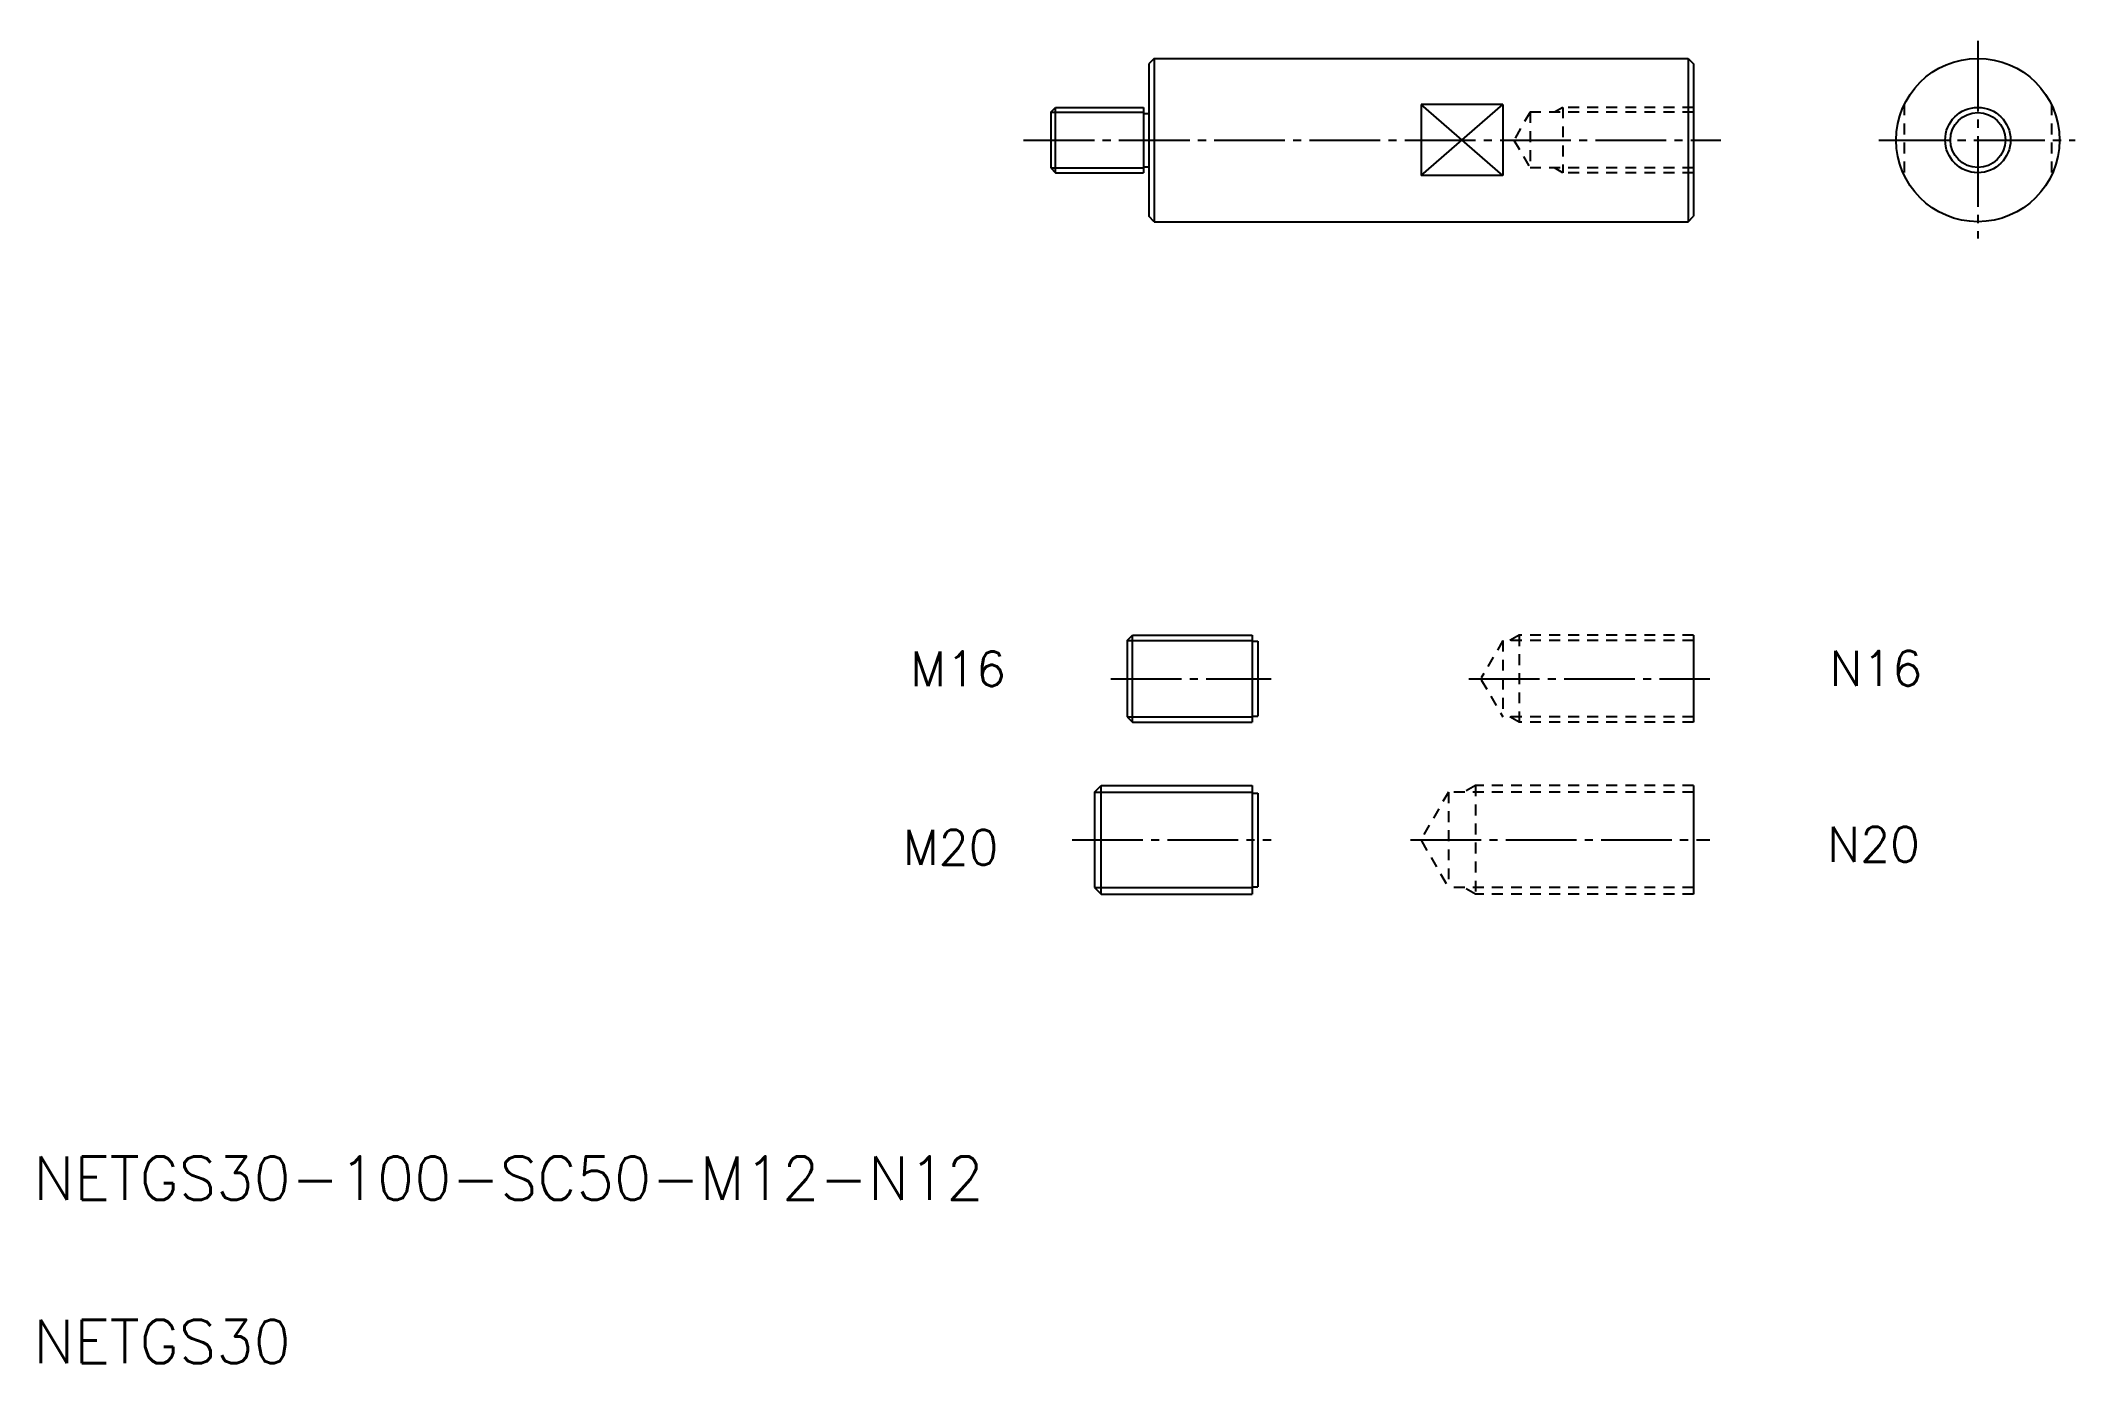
# Model space of a CAD drawing. Extents: x 21 to 395, y 20 to 263.
import ezdxf

# ---------------------------------------------------------------- set-up
doc = ezdxf.new("R2010")
doc.units = 0
doc.linetypes.add('CENTER', pattern=[17.5, 13, -1.5, 1.5, -1.5])
doc.linetypes.add('DASHED', pattern=[3.5, 2, -1.5])
doc.layers.get('0').update_dxf_attribs({"linetype": 'CONTINUOUS'})
doc.layers.add('CENTER', color=1, linetype='CENTER')
doc.styles.get("Standard").update_dxf_attribs({"font": 'txt', "height": 6.4, "bigfont": 'BIGFONT'})

msp = doc.modelspace()

# ---------------------------------------------------------------- linework, layer by layer
at = {"color": 7, "linetype": 'CONTINUOUS'}
for p, q in [((225.84, 259.62), (224.84, 258.62)), ((224.84, 258.62), (224.84, 230.62)), ((225.84, 259.62), (323.84, 259.62)), ((225.84, 259.62), (225.84, 229.62)), ((323.84, 259.62), (323.84, 229.62)), ((323.84, 259.62), (324.84, 258.62)), ((324.84, 258.62), (324.84, 230.62)), ((206.84, 249.75), (207.71, 250.62)), ((207.71, 238.62), (207.71, 250.62)), ((207.71, 250.62), (223.84, 250.62)), ((223.84, 250.62), (223.84, 238.62)), ((274.84, 251.16), (274.84, 238.08)), ((289.84, 251.16), (274.84, 251.16)), ((289.84, 251.16), (289.84, 238.08)), ((206.84, 249.75), (206.84, 239.5)), ((223.84, 249.52), (224.84, 249.52)), ((206.84, 239.5), (207.71, 238.62)), ((223.84, 239.72), (224.84, 239.72)), ((207.71, 238.62), (223.84, 238.62)), ((211.24, 238.62), (211.24, 238.62)), ((214.78, 238.62), (214.78, 238.62)), ((289.84, 238.08), (274.84, 238.08)), ((225.84, 229.62), (224.84, 230.62)), ((225.84, 229.62), (323.84, 229.62)), ((323.84, 229.62), (324.84, 230.62)), ((220.84, 152.7), (221.84, 153.7)), ((221.84, 153.7), (243.84, 153.7)), ((221.84, 137.7), (221.84, 153.7)), ((243.84, 153.7), (243.84, 137.7)), ((324.84, 153.7), (324.84, 137.7)), ((220.84, 152.7), (220.84, 138.7)), ((243.84, 152.6), (244.84, 152.6)), ((244.84, 152.6), (244.84, 138.8)), ((220.84, 138.7), (221.84, 137.7)), ((243.84, 138.8), (244.84, 138.8)), ((221.84, 137.7), (243.84, 137.7)), ((214.84, 124.87), (216.09, 126.12)), ((214.84, 124.87), (214.84, 107.37)), ((216.09, 106.12), (216.09, 126.12)), ((216.09, 126.12), (243.84, 126.12)), ((243.84, 126.12), (243.84, 106.12)), ((243.84, 124.72), (244.84, 124.72)), ((244.84, 124.72), (244.84, 107.52)), ((324.84, 126.12), (324.84, 106.12)), ((214.84, 107.37), (216.09, 106.12)), ((216.09, 106.12), (243.84, 106.12)), ((243.84, 107.52), (244.84, 107.52))]:
    msp.add_line(p, q, dxfattribs=at)
at = {"color": 3}
for p, q in [((274.84, 238.08), (289.84, 251.16)), ((289.84, 238.08), (274.84, 251.16))]:
    msp.add_line(p, q, dxfattribs=at)
at = {"color": 3, "linetype": 'DASHED'}
for p, q in [((300.84, 250.62), (299.32, 249.75)), ((300.84, 250.62), (300.84, 238.62)), ((324.84, 250.62), (300.84, 250.62)), ((363.56, 251.16), (363.56, 238.08)), ((390.56, 251.16), (390.56, 238.08)), ((294.84, 249.75), (291.88, 244.62)), ((324.84, 249.75), (294.84, 249.75)), ((294.84, 249.75), (294.84, 239.5)), ((291.88, 244.62), (294.84, 239.5)), ((324.84, 239.5), (294.84, 239.5)), ((300.84, 238.62), (299.32, 239.5)), ((324.84, 238.62), (300.84, 238.62)), ((292.84, 153.7), (291.11, 152.7)), ((324.84, 153.7), (292.84, 153.7)), ((292.84, 153.7), (292.84, 137.7)), ((289.84, 152.7), (285.89, 145.87)), ((324.84, 152.7), (289.84, 152.7)), ((289.84, 152.7), (289.84, 138.7)), ((285.89, 145.53), (289.84, 138.7)), ((324.84, 138.7), (289.84, 138.7)), ((292.84, 137.7), (291.11, 138.7)), ((324.84, 137.7), (292.84, 137.7)), ((279.84, 124.87), (274.91, 116.33)), ((324.84, 124.87), (279.84, 124.87)), ((279.84, 124.87), (279.84, 107.37)), ((284.84, 126.12), (282.67, 124.87)), ((324.84, 126.12), (284.84, 126.12)), ((284.84, 126.12), (284.84, 106.12)), ((274.91, 115.92), (279.84, 107.37)), ((324.84, 107.37), (279.84, 107.37)), ((284.84, 106.12), (282.67, 107.37)), ((324.84, 106.12), (284.84, 106.12))]:
    msp.add_line(p, q, dxfattribs=at)
at = {"color": 3, "linetype": 'CONTINUOUS'}
for p, q in [((206.84, 249.75), (223.84, 249.75)), ((206.84, 239.5), (223.84, 239.5)), ((220.84, 152.7), (243.84, 152.7)), ((220.84, 138.7), (243.84, 138.7)), ((214.84, 124.87), (243.84, 124.87)), ((214.84, 107.37), (243.84, 107.37))]:
    msp.add_line(p, q, dxfattribs=at)
at = {"color": 7, "linetype": 'CONTINUOUS'}
for radius in [15, 5.05]:
    msp.add_circle((377.06, 244.62), radius, dxfattribs=at)
at = {"color": 3, "linetype": 'CONTINUOUS'}
msp.add_circle((377.06, 244.62), 6, dxfattribs=at)
at = {"layer": 'CENTER', "color": 1, "linetype": 'CENTER'}
for p, q in [((377.06, 262.86), (377.06, 226.56)), ((201.84, 244.62), (329.84, 244.62)), ((358.85, 244.62), (394.95, 244.62)), ((217.84, 145.7), (247.33, 145.7)), ((283.6, 145.7), (327.84, 145.7)), ((210.76, 116.12), (247.33, 116.12)), ((272.87, 116.12), (327.84, 116.12))]:
    msp.add_line(p, q, dxfattribs=at)

# ---------------------------------------------------------------- texts
at = {"color": 7, "linetype": 'CONTINUOUS'}
for s, height, p in [('M16', 6.4, (181.05, 144.31)), ('N16', 6.4, (349.84, 144.42)), ('M20', 6.4, (179.67, 111.54)), ('N20', 6.4, (349.42, 112.1)), ('NETGS30-100-SC50-M12-N12', 8, (20, 50)), ('NETGS30', 8, (20, 20))]:
    msp.add_text(s, height=height, dxfattribs=at).set_placement(p)

doc.saveas('drawing.dxf')
